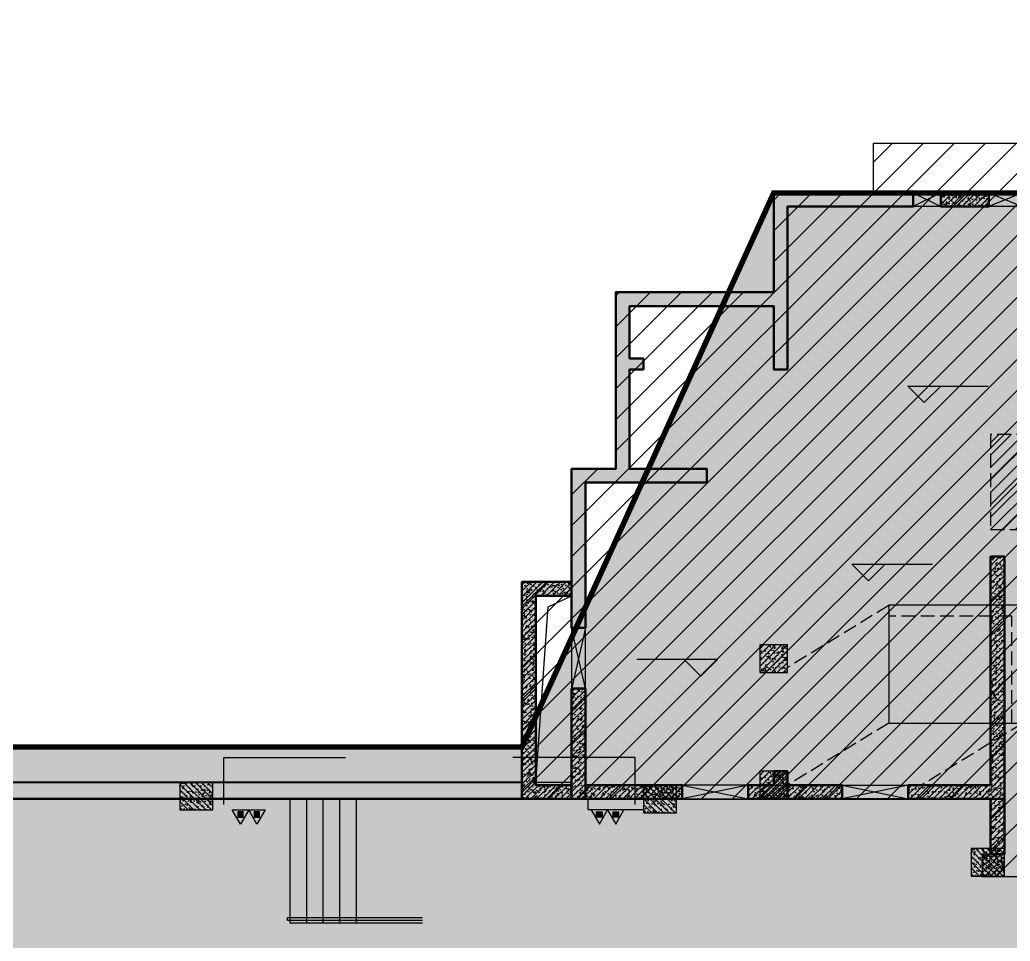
# Model space of a CAD drawing. Extents: x -1338203 to 1886333, y -530034 to 1031844.
# Drawn here: x 737259 to 755202, y 118772 to 135464 of the extents above; entities that cross this region are included whole.
import ezdxf

# ---------------------------------------------------------------- set-up
doc = ezdxf.new("R2010")
doc.units = 0
doc.header["$LTSCALE"] = 1000
doc.header["$MEASUREMENT"] = 0
doc.linetypes.add('A-07-平面B1$0$DASH', pattern=[0.35, 0.25, -0.1])
for name, color, linetype in [('A-001-平面参照B1$0$A-001-平面参照B1$0$0A-E-STRS-RAIL', 163, 'Continuous'), ('A-001-平面参照B1$0$AUDIT_D_220531184525-2', 40, 'Continuous'), ('A-001-车库楼板开洞B1$0$0A-O-HOLE', 52, 'Continuous'), ('A-07-平面B1$0$0A-A-SYMB-ELEV', 150, 'Continuous'), ('A-07-平面B1$0$0A-ELEV-PATT', 8, 'Continuous'), ('A-07-平面B1$0$0A-O-HOLE', 52, 'Continuous'), ('S-07-墙柱B1_1$0$0S-CC-LINE', 52, 'Continuous'), ('S-07-墙柱B1_1$0$0S-CW-HATCH', 251, 'Continuous'), ('S-07-墙柱B1_1$0$0S-CW-HATCH-UP', 251, 'Continuous'), ('S-07-墙柱B1_1$0$0S-S-HOLE', 55, 'Continuous'), ('S001地下一墙柱$0$0S-CW-HATCH', 251, 'Continuous'), ('S001地下一墙柱$0$0S-CW-HATCH-UP', 251, 'Continuous'), ('S001地下一墙柱$0$S001地下一墙柱$0$0S-CC-LINE', 52, 'Continuous'), ('S001地下一墙柱$0$S001地下一墙柱$0$0S-CW-HATCH', 251, 'Continuous'), ('S001地下一墙柱$0$S001地下一墙柱$0$0S-CW-HATCH-UP', 251, 'Continuous'), ('负一层消火栓$0$0P-ACC-FH', 7, 'Continuous'), ('负一层消火栓$0$0P-DIM-FH', 3, 'Continuous'), ('负一层消火栓$0$0P-EQUIP-FH', 7, 'Continuous')]:
    doc.layers.add(name, color=color, linetype=linetype)
doc.layers.add('p-a-wall', color=7, linetype='Continuous', lineweight=50)
doc.layers.add('S-07-墙柱B1_1$0$0S-CW-LINE', color=7, linetype='Continuous', lineweight=50)
doc.layers.add('p-h-walkable', color=7, linetype='Continuous', lineweight=70, true_color=0xf0f0f0)
pattern_1 = [(45, (758006.6, 123639.074), (-53.033, 53.033), []), (50, (758006.6, 123639.07), (215.178, -18.8256), [22.5, -247.5]), (355, (758006.6, 123639.07), (-41.6254, 225.6576), [18, -198]), (100.4514, (758024.53, 123637.5), (173.553, 206.832), [19.122, -210.3426]), (46.1842, (758006.6, 123699.07), (320.172, -49.656), [33.75, -371.25]), (96.6356, (758033.28, 123694.94), (280.399, 292.235), [28.683, -315.514]), (351.184, (758006.6, 123699.07), (280.399, 292.236), [27, -297]), (21, (758036.6, 123684.07), (179.072, -120.7857), [22.5, -247.5]), (326, (758036.6, 123684.07), (72.9946, 217.545), [18, -198]), (71.4514, (758051.52, 123674), (252.067, 96.759), [19.122, -210.3426]), (37.5, (758006.6, 123639.07), (3.64796, 99.86816), [0, -195.6, 0, -201, 0, -198.75]), (7.5, (758006.6, 123639.07), (78.9209, 118.3235), [0, -114.6, 0, -191.1, 0, -75.75]), (327.5, (757939.7, 123639.07), (160.1467, -6.7665), [0, -75, 0, -234, 0, -310.5]), (317.5, (757909.7, 123639.07), (174.9559, 30.0315), [0, -97.5, 0, -155.4, 0, -220.5])]
pattern_2 = [(45, (758006.6, 123639.074), (-53.033, 53.033), []), (50, (758006.6, 123639.07), (215.178, -18.8256), [22.5, -247.5]), (355, (758006.6, 123639.07), (-41.6254, 225.6576), [18, -198]), (100.4514, (758024.53, 123637.5), (173.553, 206.832), [19.122, -210.3426]), (46.1842, (758006.6, 123699.07), (320.172, -49.656), [33.75, -371.25]), (96.6356, (758033.28, 123694.94), (280.399, 292.235), [28.683, -315.514]), (351.1842, (758006.6, 123699.07), (280.399, 292.236), [27, -297]), (21, (758036.6, 123684.07), (179.072, -120.7857), [22.5, -247.5]), (326, (758036.6, 123684.07), (72.9946, 217.545), [18, -198]), (71.4514, (758051.52, 123674), (252.0668, 96.759), [19.122, -210.3426]), (37.5, (758006.6, 123639.07), (3.64796, 99.86816), [0, -195.6, 0, -201, 0, -198.75]), (7.5, (758006.6, 123639.07), (78.9209, 118.3235), [0, -114.6, 0, -191.1, 0, -75.75]), (327.5, (757939.7, 123639.07), (160.14673, -6.76646), [0, -75, 0, -234, 0, -310.5]), (317.5, (757909.7, 123639.07), (174.9559, 30.0315), [0, -97.5, 0, -155.4, 0, -220.5])]

# ---------------------------------------------------------------- blocks, each defined once
blk = doc.blocks.new('A-001-平面参照B1')
at = {"layer": 'A-001-平面参照B1$0$A-001-平面参照B1$0$0A-E-STRS-RAIL'}
blk.add_lwpolyline([(-21809, -187741), (-24259, -187741), (-24259, -187691), (-21809, -187691)], dxfattribs=at)
at = {"layer": 'A-001-平面参照B1$0$AUDIT_D_220531184525-2'}
for p, q in [((-23009, -187791), (-23009, -185540)), ((-21809, -187791), (-24209, -187791))]:
    blk.add_line(p, q, dxfattribs=at)
for points in [[(-24209, -187791), (-24209, -185540)], [(-23909, -187791), (-23909, -185540)], [(-23609, -187791), (-23609, -185540)], [(-23309, -187791), (-23309, -185540)], [(-23009, -187791), (-23009, -185540)]]:
    blk.add_lwpolyline(points, dxfattribs=at)
blk = doc.blocks.new('负一层消火栓$0$$TwtSys$00000546')
h = blk.add_hatch()
h.set_pattern_fill('ANSI31', color=256, scale=200, style=0)
h.set_pattern_definition([(45, (-38543.802, -6670.83), (-17.67767, 17.67767), [])])
h.paths.add_polyline_path([(-65, 174), (65, 174), (65, 44), (-65, 44)])
for points in [[(0, 344), (-198, 0), (198, 0)], [(-65, 174), (65, 174), (65, 44), (-65, 44)]]:
    blk.add_lwpolyline(points, close=True)
blk = doc.blocks.new('负一层消火栓')
at = {"layer": '负一层消火栓$0$0P-ACC-FH', "elevation": 0}
blk.add_lwpolyline([(-18808, -185740), (-18808, -185540), (-17809, -185540), (-17809, -185740)], close=True, dxfattribs=at)
at = {"layer": '负一层消火栓$0$0P-DIM-FH'}
for p, q in [((-25409, -185640, 800), (-25409, -184790, 800)), ((-25409, -184790, 800), (-23206, -184790, 800)), ((-17958, -184790, 0), (-20173, -184790, 0)), ((-17958, -185640, 0), (-17958, -184790, 0))]:
    blk.add_line(p, q, dxfattribs=at)
at = {"layer": '负一层消火栓$0$0P-EQUIP-FH', "yscale": 0.75, "zscale": 0.75, "rotation": 180}
for p, xscale in [((-25108, -185740, 800), -0.75), ((-24810, -185740, 800), -0.75), ((-18607, -185740, 800), 0.75), ((-18310, -185740, 800), 0.75)]:
    blk.add_blockref('负一层消火栓$0$$TwtSys$00000546', p, dxfattribs=dict(at, xscale=xscale))
blk = doc.blocks.new('A-001-车库楼板开洞B1')
at = {"layer": 'A-001-车库楼板开洞B1$0$0A-O-HOLE'}
blk.add_lwpolyline([(-19759, -181860), (-19109, -181860), (-19109, -185240), (-19759, -185240)], close=True, dxfattribs=at)
blk.add_lwpolyline([(-19759, -185240), (-19536, -182057), (-19109, -181860)], dxfattribs=at)
blk = doc.blocks.new('A-07-平面B1')
at = {"layer": 'A-07-平面B1$0$0A-ELEV-PATT', "linetype": 'A-07-平面B1$0$DASH'}
h = blk.add_hatch(dxfattribs=at)
h.set_pattern_fill('ANSI31', color=256, scale=100)
h.set_pattern_definition([(45, (0, 0), (-112.253, 112.253), [])])
h.paths.add_polyline_path([(-3160, 2590), (-1060, 2590), (-1060, 2610), (1060, 2610), (1060, 2590), (3160, 2590), (3160, 4310), (-3160, 4310)])
at = {"layer": 'A-07-平面B1$0$0A-A-SYMB-ELEV'}
for p, q in [((-4362, 4889), (-4662, 5189)), ((-4662, 5189), (-3204, 5189)), ((-4362, 4889), (-4062, 5189)), ((-5372, 1663), (-5672, 1963)), ((-5672, 1963), (-4214, 1963)), ((-5372, 1663), (-5072, 1963)), ((-8110, 236), (-9568, 236)), ((-8410, -64), (-8710, 236)), ((-8410, -64), (-8110, 236))]:
    blk.add_line(p, q, dxfattribs=at)
at = {"layer": 'A-07-平面B1$0$0A-ELEV-PATT', "linetype": 'A-07-平面B1$0$DASH'}
blk.add_lwpolyline([(-3160, 2590), (-1060, 2590), (-1060, 2610), (1060, 2610), (1060, 2590), (3160, 2590), (3160, 4310), (-3160, 4310)], close=True, dxfattribs=at)
at = {"layer": 'A-07-平面B1$0$0A-ELEV-PATT', "linetype": 'A-07-平面B1$0$DASH', "flags": 128}
for points in [[(-5005, 1213), (-6840, 90)], [(-5005, -917), (-6840, -2040)], [(-2575, -917), (-4410, -2040)]]:
    blk.add_lwpolyline(points, dxfattribs=at)
at = {"layer": 'A-07-平面B1$0$0A-O-HOLE'}
blk.add_lwpolyline([(-2575, 1223), (-5005, 1223), (-5005, -917), (-2575, -917)], close=True, dxfattribs=at)
at = {"layer": 'A-07-平面B1$0$0A-O-HOLE', "linetype": 'A-07-平面B1$0$DASH'}
blk.add_lwpolyline([(-2775, 1023), (-5005, 1023), (-5005, -917), (-2775, -917)], close=True, dxfattribs=at)

msp = doc.modelspace()

# ---------------------------------------------------------------- hatches: boundary and pattern name
at = {"ltscale": 0.002}
h = msp.add_hatch(dxfattribs=at)
h.set_pattern_fill('ANSI31', color=8, scale=250)
h.set_pattern_definition([(45, (321361.53, 273451.68), (-280.633, 280.633), [])])
h.paths.add_polyline_path([(768656.6, 121345.6), (776146.6, 121345.6), (776146.6, 120345.6), (775996.6, 120345.6), (775996.6, 119945.6), (782616.6, 119945.6), (782616.6, 120345.6), (782466.6, 120345.6), (782466.6, 121345.6), (790056.6, 121345.6), (790056.6, 123225.6), (794426.6, 123225.6), (794426.6, 134575.6), (786146.6, 134575.6), (786146.6, 132325.6), (784596.5, 132325.6), (784596.5, 133225.6), (780466.6, 133225.6), (780466.6, 134795.6), (777346.6, 134795.6), (777346.6, 132325.6), (759966.6, 132325.6), (759966.6, 134795.6), (756846.6, 134795.6), (756846.6, 133225.6), (752716.7, 133225.6), (752716.7, 132325.6), (750916.6, 132325.6), (750916.6, 130525.6), (748056.6, 130525.6), (748056.6, 127325.6), (747256.6, 127325.6), (747256.6, 125275.6), (746356.6, 125275.6), (746356.6, 121345.6), (754846.6, 121345.6), (754846.6, 120345.6), (754696.6, 120345.6), (754696.6, 119945.6), (761316.6, 119945.6), (761316.6, 120345.6), (761166.6, 120345.6), (761166.6, 121345.6), (765006.6, 121345.6)])
at = {"layer": 'p-h-walkable', "ltscale": 0.002}
h = msp.add_hatch(color=256, dxfattribs=at)
h.dxf.hatch_style = 1
h.paths.add_polyline_path([(633826.6, 244460.7), (640276.6, 244575.6), (640576.6, 234544.8), (645576.7, 234544.6), (645576.7, 209278.9), (732355.9, 209029), (732355.1, 235229.9), (738506.7, 235229.9), (738506.6, 268838.9), (732734.3, 268838.9), (732734.3, 272898.9), (711963.1, 272898.9), (711963.1, 278984.7), (717256.7, 278984.7), (717256.7, 284049), (733571.6, 284135.6), (733996.6, 290449.1), (739216.6, 290449.1), (739766.6, 284299.1), (754626.6, 284299.1), (755296.6, 290449.1), (760516.6, 290449.1), (760816.6, 283049.1), (760816.3, 275879.2), (775122.6, 275879.2), (776006.6, 274138.9), (776006.6, 259429.1), (778716.6, 259429.1), (778716.6, 238849.1), (783416.6, 238849.1), (783416.6, 237229.1), (782066.6, 237229.1), (782066.6, 234429.1), (779546.6, 234429.1), (779546.6, 237129.1), (773916.6, 237129.1), (773916.6, 243229.1), (764306.6, 243225.6), (764306.6, 236639.1), (760766.6, 236639.1), (760766.6, 234429.1), (758246.6, 234429.1), (758246.6, 238649.1), (762116.6, 238649.1), (762116.6, 243225.6), (748656.6, 243225.6), (748756.3, 207529.1), (800106.6, 207528.9), (800206.7, 201639.7), (812908.2, 202239.1), (812576.6, 180449.3), (744206, 180449.3), (744206, 173439), (728556.7, 173439), (728556.6, 122289.1), (746356.6, 122289.1), (750916.6, 132325.6), (842896.6, 132325.6), (843211.6, 121345.6), (839116.6, 121345.6), (839116.6, 93449.1), (864906.6, 93449.1), (864906.6, 79694), (875856.6, 74929.1), (875856.6, 65749.1), (834560.6, 65749.1), (839142.9, 28436.3), (869465.5, 32160.2), (871163.4, 18334), (873704.3, 18646.1), (877328.9, 5540.2), (761876.2, -8638.5), (761133.2, 2082.3), (764950.9, 5291.5), (763253.1, 19116.3), (799242.7, 23536.1), (793807.6, 65749.1), (750756.6, 65749.1), (751556.6, 81645.6), (636016.6, 81645.6), (636016.6, 96345.6), (629416.6, 96345.6), (629416.6, 118203.2), (622306.6, 118203.2), (622286.6, 139083.2), (644406.6, 137003.2), (644406.6, 129968.2), (656656.6, 129968.2), (656406.6, 138083.2), (712156.6, 138083.2), (711856.6, 184449.1), (581811.6, 184349.1), (581826.6, 197199.1), (585876.6, 197449.1), (585976.6, 209279), (629226.6, 209578.9), (628926.8, 236145.4), (633826.6, 236145.6)])
at = {"layer": 'S-07-墙柱B1_1$0$0S-CW-HATCH'}
h = msp.add_hatch(color=256, dxfattribs=at)
h.dxf.hatch_style = 1
h.paths.add_polyline_path([(747256.6, 124449.1), (747256.6, 127329.1), (748056.6, 127329.1), (748056.6, 130529.1), (750916.6, 130529.1), (750916.6, 132329.1), (753446.4, 132329.1), (753446.4, 132079.1), (751166.6, 132079.1), (751166.6, 129129.1), (750916.6, 129129.1), (750916.6, 130279.1), (748306.6, 130279.1), (748306.6, 129329.1), (748556.6, 129329.1), (748556.6, 129129.1), (748306.6, 129129.1), (748306.6, 127329.1), (749706.6, 127329.1), (749706.6, 127079.1), (747506.6, 127079.1), (747506.6, 124449.1)])
h = msp.add_hatch(color=256, dxfattribs=at)
h.dxf.hatch_style = 1
h.paths.add_polyline_path([(753946.4, 132329.1), (754816.6, 132329.1), (754816.6, 132079.1), (753946.4, 132079.1)])
h = msp.add_hatch(color=256, dxfattribs=at)
h.dxf.hatch_style = 1
h.paths.add_polyline_path([(754846.6, 121599.1), (753356.3, 121599.1), (753356.3, 121349.1), (755096.6, 121349.1), (755096.6, 125739.1), (754846.6, 125739.1)])
h = msp.add_hatch(color=256, dxfattribs=at)
h.dxf.hatch_style = 1
h.paths.add_polyline_path([(747256.6, 121349.1), (747256.6, 121599.1), (746606.6, 121599.1), (746606.6, 125029.1), (747256.6, 125029.1), (747256.6, 125279.1), (746356.6, 125279.1), (746356.6, 121349.1)])
h = msp.add_hatch(color=256, dxfattribs=at)
h.dxf.hatch_style = 1
h.paths.add_polyline_path([(751166.6, 124139.1), (750666.6, 124139.1), (750666.6, 123639.1), (751166.6, 123639.1)])
h = msp.add_hatch(color=256, dxfattribs=at)
h.dxf.hatch_style = 1
h.paths.add_polyline_path([(747506.7, 123349.1), (747256.6, 123349.1), (747256.6, 121349.1), (747506.7, 121349.1)])
h = msp.add_hatch(color=256, dxfattribs=at)
h.dxf.hatch_style = 1
h.paths.add_polyline_path([(750916.6, 121599.1), (750456.6, 121599.1), (750456.6, 121349.1), (751166.6, 121349.1), (751166.6, 121849.1), (750916.6, 121849.1)])
h = msp.add_hatch(color=256, dxfattribs=at)
h.dxf.hatch_style = 1
h.paths.add_polyline_path([(751166.6, 121849.1), (750666.6, 121849.1), (750666.6, 121349.1), (751166.6, 121349.1)])
h = msp.add_hatch(color=256, dxfattribs=at)
h.dxf.hatch_style = 1
h.paths.add_polyline_path([(749256.6, 121599), (747506.7, 121599), (747506.7, 121349.1), (749256.6, 121349.1)])
h = msp.add_hatch(color=256, dxfattribs=at)
h.dxf.hatch_style = 1
h.paths.add_polyline_path([(752156.4, 121599.1), (751166.6, 121599.1), (751166.6, 121349.1), (752156.4, 121349.1)])
h = msp.add_hatch(color=256, dxfattribs=at)
h.dxf.hatch_style = 1
h.paths.add_polyline_path([(755096.6, 121349.1), (754846.6, 121349.1), (754846.6, 120349.1), (755096.6, 120349.1)])
h = msp.add_hatch(color=256, dxfattribs=at)
h.dxf.hatch_style = 1
h.paths.add_polyline_path([(755096.6, 120349.1), (754696.6, 120349.1), (754696.6, 119949.1), (755096.6, 119949.1)])
at = {"layer": 'S-07-墙柱B1_1$0$0S-CW-HATCH-UP'}
h = msp.add_hatch(dxfattribs=at)
h.set_pattern_fill('钢筋混凝土', color=256, scale=30)
h.set_pattern_definition([(45, (758006.6, 123639.074), (-53.033, 53.033), []), (50, (758006.6, 123639.07), (215.178, -18.8256), [22.5, -247.5]), (355, (758006.6, 123639.07), (-41.6254, 225.6576), [18, -198]), (100.4514, (758024.53, 123637.5), (173.5528, 206.832), [19.122, -210.3426]), (46.1842, (758006.6, 123699.07), (320.1723, -49.6557), [33.75, -371.25]), (96.6356, (758033.28, 123694.94), (280.399, 292.2354), [28.683, -315.514]), (351.1842, (758006.6, 123699.07), (280.3986, 292.2356), [27, -297]), (21, (758036.6, 123684.07), (179.0721, -120.7857), [22.5, -247.5]), (326, (758036.6, 123684.07), (72.9946, 217.545), [18, -198]), (71.4514, (758051.52, 123674), (252.0668, 96.759), [19.122, -210.3426]), (37.5, (758006.6, 123639.07), (3.64796, 99.86816), [0, -195.6, 0, -201, 0, -198.75]), (7.5, (758006.6, 123639.07), (78.9209, 118.3235), [0, -114.6, 0, -191.1, 0, -75.75]), (327.5, (757939.7, 123639.07), (160.14673, -6.76646), [0, -75, 0, -234, 0, -310.5]), (317.5, (757909.7, 123639.07), (174.9559, 30.0315), [0, -97.5, 0, -155.4, 0, -220.5])])
h.paths.add_polyline_path([(747256.6, 124449.1), (747256.6, 127329.1), (748056.6, 127329.1), (748056.6, 130529.1), (750916.6, 130529.1), (750916.6, 132329.1), (753446.4, 132329.1), (753446.4, 132079.1), (751166.6, 132079.1), (751166.6, 129129.1), (750916.6, 129129.1), (750916.6, 130279.1), (748306.6, 130279.1), (748306.6, 129329.1), (748556.6, 129329.1), (748556.6, 129129.1), (748306.6, 129129.1), (748306.6, 127329.1), (749706.6, 127329.1), (749706.6, 127079.1), (747506.6, 127079.1), (747506.6, 124449.1)])
h = msp.add_hatch(dxfattribs=at)
h.set_pattern_fill('钢筋混凝土', color=256, scale=30)
h.set_pattern_definition([(45, (-1835359.845, 874769.924), (-53.0330086, 53.0330086), []), (50, (-1835359.84, 874769.92), (215.178055, -18.82564), [22.5, -247.5]), (355, (-1835359.84, 874769.92), (-41.6254, 225.65764), [18, -198]), (100.4514, (-1835341.91, 874768.36), (173.552815, 206.831863), [19.122057, -210.342634]), (46.1842, (-1835359.84, 874829.92), (320.172315, -49.655704), [33.75, -371.25]), (96.6356, (-1835333.16, 874825.8), (280.39881, 292.23536), [28.683086, -315.5139]), (351.1842, (-1835359.84, 874829.92), (280.398584, 292.23558), [27, -297]), (21, (-1835329.84, 874814.92), (179.072116, -120.785667), [22.5, -247.5]), (326, (-1835329.84, 874814.92), (72.9946, 217.545014), [18, -198]), (71.4514, (-1835314.92, 874804.86), (252.066789, 96.759149), [19.122057, -210.342634]), (37.5, (-1835359.845, 874769.924), (3.6479566, 99.8681561), [0, -195.6, 0, -201, 0, -198.75]), (7.5, (-1835359.84, 874769.92), (78.9208612, 118.3235136), [0, -114.6, 0, -191.1, 0, -75.75]), (327.5, (-1835426.745, 874769.924), (160.1467309, -6.7664615), [0, -75, 0, -234, 0, -310.5]), (317.5, (-1835456.74, 874769.92), (174.955851, 30.031495), [0, -97.5, 0, -155.4, 0, -220.5])])
h.paths.add_polyline_path([(753946.4, 132329.1), (754816.6, 132329.1), (754816.6, 132079.1), (753946.4, 132079.1)])
h = msp.add_hatch(dxfattribs=at)
h.set_pattern_fill('钢筋混凝土', color=256, scale=30)
h.set_pattern_definition(pattern_1)
h.paths.add_polyline_path([(754846.6, 121599.1), (753356.3, 121599.1), (753356.3, 121349.1), (755096.6, 121349.1), (755096.6, 125739.1), (754846.6, 125739.1)])
h = msp.add_hatch(dxfattribs=at)
h.set_pattern_fill('钢筋混凝土', color=256, scale=30)
h.set_pattern_definition([(45, (709522.62, 123705.82), (-53.03301, 53.03301), []), (50, (709522.62, 123705.82), (215.17805, -18.8256), [22.5, -247.5]), (355, (709522.62, 123705.82), (-41.6254, 225.6576), [18, -198]), (100.4514, (709540.55, 123704.25), (173.5528, 206.8319), [19.122, -210.3426]), (46.1842, (709522.62, 123765.82), (320.1723, -49.6557), [33.75, -371.25]), (96.6356, (709549.3, 123761.68), (280.3988, 292.2354), [28.683, -315.514]), (351.1842, (709522.62, 123765.8), (280.3986, 292.2356), [27, -297]), (21, (709552.62, 123750.82), (179.0721, -120.7857), [22.5, -247.5]), (326, (709552.62, 123750.82), (72.9946, 217.545), [18, -198]), (71.4514, (709567.54, 123740.75), (252.0668, 96.7591), [19.122, -210.3426]), (37.5, (709522.62, 123705.82), (3.64796, 99.86816), [0, -195.6, 0, -201, 0, -198.75]), (7.5, (709522.62, 123705.82), (78.92086, 118.3235), [0, -114.6, 0, -191.1, 0, -75.75]), (327.5, (709455.72, 123705.82), (160.14673, -6.76646), [0, -75, 0, -234, 0, -310.5]), (317.5, (709425.72, 123705.82), (174.95585, 30.0315), [0, -97.5, 0, -155.4, 0, -220.5])])
h.paths.add_polyline_path([(747256.6, 121349.1), (747256.6, 121599.1), (746606.6, 121599.1), (746606.6, 125029.1), (747256.6, 125029.1), (747256.6, 125279.1), (746356.6, 125279.1), (746356.6, 121349.1)])
h = msp.add_hatch(dxfattribs=at)
h.set_pattern_fill('钢筋混凝土', color=256, scale=30)
h.set_pattern_definition([(45, (-1835359.845, 874769.924), (-53.0330086, 53.0330086), []), (50, (-1835359.84, 874769.92), (215.178055, -18.82564), [22.5, -247.5]), (355, (-1835359.84, 874769.92), (-41.6254, 225.65764), [18, -198]), (100.4514, (-1835341.91, 874768.36), (173.552815, 206.831863), [19.122057, -210.342634]), (46.1842, (-1835359.84, 874829.92), (320.172315, -49.655704), [33.75, -371.25]), (96.6356, (-1835333.16, 874825.8), (280.39881, 292.23536), [28.683086, -315.5139]), (351.1842, (-1835359.84, 874829.92), (280.398584, 292.23558), [27, -297]), (21, (-1835329.84, 874814.92), (179.072116, -120.785667), [22.5, -247.5]), (326, (-1835329.84, 874814.92), (72.9946, 217.545014), [18, -198]), (71.4514, (-1835314.92, 874804.86), (252.066789, 96.759149), [19.122057, -210.342634]), (37.5, (-1835359.845, 874769.924), (3.6479566, 99.8681561), [0, -195.6, 0, -201, 0, -198.75]), (7.5, (-1835359.84, 874769.92), (78.9208612, 118.3235136), [0, -114.6, 0, -191.1, 0, -75.75]), (327.5, (-1835426.745, 874769.924), (160.1467309, -6.7664615), [0, -75, 0, -234, 0, -310.5]), (317.5, (-1835456.74, 874769.92), (174.955851, 30.031495), [0, -97.5, 0, -155.4, 0, -220.5])])
h.paths.add_polyline_path([(751166.6, 124139.1), (750666.6, 124139.1), (750666.6, 123639.1), (751166.6, 123639.1)])
h = msp.add_hatch(dxfattribs=at)
h.set_pattern_fill('钢筋混凝土', color=256, scale=30)
h.set_pattern_definition(pattern_2)
h.paths.add_polyline_path([(747506.7, 123349.1), (747256.6, 123349.1), (747256.6, 121349.1), (747506.7, 121349.1)])
h = msp.add_hatch(dxfattribs=at)
h.set_pattern_fill('钢筋混凝土', color=256, scale=30)
h.set_pattern_definition(pattern_1)
h.paths.add_polyline_path([(750916.6, 121599.1), (750456.6, 121599.1), (750456.6, 121349.1), (751166.6, 121349.1), (751166.6, 121849.1), (750916.6, 121849.1)])
h = msp.add_hatch(dxfattribs=at)
h.set_pattern_fill('钢筋混凝土', color=256, scale=30)
h.set_pattern_definition([(45, (-1835359.845, 872479.924), (-53.0330086, 53.0330086), []), (50, (-1835359.84, 872479.92), (215.178055, -18.82564), [22.5, -247.5]), (355, (-1835359.84, 872479.92), (-41.6254, 225.65764), [18, -198]), (100.4514, (-1835341.91, 872478.36), (173.552815, 206.831863), [19.122057, -210.342634]), (46.1842, (-1835359.84, 872539.92), (320.172315, -49.655704), [33.75, -371.25]), (96.6356, (-1835333.16, 872535.8), (280.39881, 292.23536), [28.683086, -315.5139]), (351.1842, (-1835359.84, 872539.92), (280.398584, 292.23558), [27, -297]), (21, (-1835329.84, 872524.92), (179.072116, -120.785667), [22.5, -247.5]), (326, (-1835329.84, 872524.92), (72.9946, 217.545014), [18, -198]), (71.4514, (-1835314.92, 872514.86), (252.066789, 96.759149), [19.122057, -210.342634]), (37.5, (-1835359.845, 872479.924), (3.6479566, 99.8681561), [0, -195.6, 0, -201, 0, -198.75]), (7.5, (-1835359.84, 872479.92), (78.9208612, 118.3235136), [0, -114.6, 0, -191.1, 0, -75.75]), (327.5, (-1835426.745, 872479.924), (160.1467309, -6.7664615), [0, -75, 0, -234, 0, -310.5]), (317.5, (-1835456.74, 872479.92), (174.955851, 30.031495), [0, -97.5, 0, -155.4, 0, -220.5])])
h.paths.add_polyline_path([(751166.6, 121849.1), (750666.6, 121849.1), (750666.6, 121349.1), (751166.6, 121349.1)])
h = msp.add_hatch(dxfattribs=at)
h.set_pattern_fill('钢筋混凝土', color=256, scale=30)
h.set_pattern_definition(pattern_2)
h.paths.add_polyline_path([(749256.6, 121599), (747506.7, 121599), (747506.7, 121349.1), (749256.6, 121349.1)])
h = msp.add_hatch(dxfattribs=at)
h.set_pattern_fill('钢筋混凝土', color=256, scale=30)
h.set_pattern_definition(pattern_2)
h.paths.add_polyline_path([(752156.4, 121599.1), (751166.6, 121599.1), (751166.6, 121349.1), (752156.4, 121349.1)])
h = msp.add_hatch(dxfattribs=at)
h.set_pattern_fill('钢筋混凝土', color=256, scale=30)
h.set_pattern_definition(pattern_1)
h.paths.add_polyline_path([(755096.6, 121349.1), (754846.6, 121349.1), (754846.6, 120349.1), (755096.6, 120349.1)])
h = msp.add_hatch(dxfattribs=at)
h.set_pattern_fill('钢筋混凝土', color=256, scale=30)
h.set_pattern_definition(pattern_1)
h.paths.add_polyline_path([(755096.6, 120349.1), (754696.6, 120349.1), (754696.6, 119949.1), (755096.6, 119949.1)])
at = {"layer": 'S001地下一墙柱$0$0S-CW-HATCH', "ltscale": 0.002}
h = msp.add_hatch(color=256, dxfattribs=at)
h.dxf.hatch_style = 1
h.paths.add_polyline_path([(746356.6, 121349.1), (746356.6, 121649.1), (728556.6, 121649.9), (728556.6, 121789), (728256.6, 121789.1), (728256.6, 121349.9), (746356.6, 121349.1)])
at = {"layer": 'S001地下一墙柱$0$0S-CW-HATCH-UP', "ltscale": 0.002}
h = msp.add_hatch(dxfattribs=at)
h.set_pattern_fill('钢筋混凝土', color=256, scale=30)
h.set_pattern_definition([(45, (-0.0001, 0.0004), (-53.0330086, 53.0330086), []), (50, (-0.0001, 0.0004), (215.178055, -18.82564), [22.5, -247.5]), (355, (-0.0001, 0.0004), (-41.6254, 225.65764), [18, -198]), (100.4514, (17.93, -1.57), (173.552815, 206.83186), [19.12206, -210.342634]), (46.1842, (-0.0001, 60), (320.17231, -49.6557), [33.75, -371.25]), (96.6356, (26.68, 55.86), (280.39881, 292.23536), [28.68309, -315.5139]), (351.1842, (-0.0001, 60), (280.39858, 292.23558), [27, -297]), (21, (30, 45), (179.072116, -120.785667), [22.5, -247.5]), (326, (30, 45), (72.9946, 217.545014), [18, -198]), (71.4514, (44.92, 34.93), (252.06679, 96.75915), [19.12206, -210.342634]), (37.5, (-0.0001, 0.0004), (3.6479566, 99.868156), [0, -195.6, 0, -201, 0, -198.75]), (7.5, (-0.0001, 0.0004), (78.920861, 118.323514), [0, -114.6, 0, -191.1, 0, -75.75]), (327.5, (-66.9, 0.0004), (160.146731, -6.7664615), [0, -75, 0, -234, 0, -310.5]), (317.5, (-96.9, 0.0004), (174.95585, 30.031495), [0, -97.5, 0, -155.4, 0, -220.5])])
h.paths.add_polyline_path([(746356.6, 121349.1), (746356.6, 121649.1), (728556.6, 121649.9), (728556.6, 121789), (728256.6, 121789.1), (728256.6, 121349.9), (746356.6, 121349.1)])
at = {"layer": 'S001地下一墙柱$0$S001地下一墙柱$0$0S-CW-HATCH'}
h = msp.add_hatch(color=256, dxfattribs=at)
h.dxf.hatch_style = 1
h.paths.add_polyline_path([(740756.6, 121149.1), (740756.6, 121649.1), (740156.6, 121649.1), (740156.6, 121149.1)])
h = msp.add_hatch(color=256, dxfattribs=at)
h.dxf.hatch_style = 1
h.paths.add_polyline_path([(749156.6, 121099.1), (749156.6, 121599.1), (748556.6, 121599.1), (748556.6, 121099.1)])
h = msp.add_hatch(color=256, dxfattribs=at)
h.dxf.hatch_style = 1
h.paths.add_polyline_path([(755096.6, 119949.1), (755096.6, 120449.1), (754496.6, 120449.1), (754496.6, 119949.1)])
at = {"layer": 'S001地下一墙柱$0$S001地下一墙柱$0$0S-CW-HATCH-UP'}
h = msp.add_hatch(dxfattribs=at)
h.set_pattern_fill('钢筋混凝土', color=256, scale=30, angle=-90)
h.set_pattern_definition([(315, (749708.33, 88838.34), (53.03301, 53.03301), []), (320, (749708.33, 88838.34), (-18.8256, -215.1781), [22.5, -247.5]), (265, (749708.33, 88838.34), (225.6576, 41.6254), [18, -198]), (10.4514, (749706.76, 88820.4), (206.8319, -173.5528), [19.122, -210.3426]), (316.1842, (749768.33, 88838.34), (-49.6557, -320.1723), [33.75, -371.25]), (6.6356, (749764.2, 88811.66), (292.2354, -280.3988), [28.683, -315.514]), (261.1842, (749768.33, 88838.34), (292.2356, -280.3986), [27, -297]), (291, (749753.33, 88808.34), (-120.7857, -179.0721), [22.5, -247.5]), (236, (749753.33, 88808.34), (217.545, -72.9946), [18, -198]), (341.4514, (749743.27, 88793.42), (96.7591, -252.0668), [19.122, -210.3426]), (307.5, (749708.33, 88838.34), (99.86816, -3.64796), [0, -195.6, 0, -201, 0, -198.75]), (277.5, (749708.33, 88838.34), (118.3235, -78.92086), [0, -114.6, 0, -191.1, 0, -75.75]), (237.5, (749708.33, 88905.24), (-6.76646, -160.14673), [0, -75, 0, -234, 0, -310.5]), (227.5, (749708.33, 88935.24), (30.0315, -174.95585), [0, -97.5, 0, -155.4, 0, -220.5])])
h.paths.add_polyline_path([(740756.6, 121149.1), (740756.6, 121649.1), (740156.6, 121649.1), (740156.6, 121149.1)])
h = msp.add_hatch(dxfattribs=at)
h.set_pattern_fill('钢筋混凝土', color=256, scale=30, angle=-90)
h.set_pattern_definition([(315, (758108.33, 88788.34), (53.03301, 53.03301), []), (320, (758108.33, 88788.34), (-18.8256, -215.1781), [22.5, -247.5]), (265, (758108.33, 88788.34), (225.6576, 41.6254), [18, -198]), (10.4514, (758106.76, 88770.4), (206.8319, -173.5528), [19.122, -210.3426]), (316.1842, (758168.33, 88788.34), (-49.6557, -320.1723), [33.75, -371.25]), (6.6356, (758164.2, 88761.66), (292.2354, -280.3988), [28.683, -315.514]), (261.1842, (758168.33, 88788.34), (292.2356, -280.3986), [27, -297]), (291, (758153.33, 88758.34), (-120.7857, -179.0721), [22.5, -247.5]), (236, (758153.33, 88758.34), (217.545, -72.9946), [18, -198]), (341.4514, (758143.27, 88743.42), (96.7591, -252.0668), [19.122, -210.3426]), (307.5, (758108.33, 88788.34), (99.86816, -3.64796), [0, -195.6, 0, -201, 0, -198.75]), (277.5, (758108.33, 88788.34), (118.3235, -78.92086), [0, -114.6, 0, -191.1, 0, -75.75]), (237.5, (758108.33, 88855.24), (-6.76646, -160.14673), [0, -75, 0, -234, 0, -310.5]), (227.5, (758108.33, 88885.24), (30.0315, -174.95585), [0, -97.5, 0, -155.4, 0, -220.5])])
h.paths.add_polyline_path([(749156.6, 121099.1), (749156.6, 121599.1), (748556.6, 121599.1), (748556.6, 121099.1)])
h = msp.add_hatch(dxfattribs=at)
h.set_pattern_fill('钢筋混凝土', color=256, scale=30, angle=-90)
h.set_pattern_definition([(315, (764048.326, 87638.34), (53.03301, 53.03301), []), (320, (764048.33, 87638.34), (-18.8256, -215.1781), [22.5, -247.5]), (265, (764048.33, 87638.34), (225.6576, 41.6254), [18, -198]), (10.4514, (764046.76, 87620.4), (206.8319, -173.5528), [19.122, -210.3426]), (316.1842, (764108.33, 87638.34), (-49.6557, -320.1723), [33.75, -371.25]), (6.6356, (764104.2, 87611.66), (292.2354, -280.3988), [28.683, -315.514]), (261.1842, (764108.33, 87638.34), (292.2356, -280.3986), [27, -297]), (291, (764093.33, 87608.34), (-120.7857, -179.0721), [22.5, -247.5]), (236, (764093.33, 87608.34), (217.545, -72.9946), [18, -198]), (341.4514, (764083.26, 87593.42), (96.7591, -252.0668), [19.122, -210.3426]), (307.5, (764048.326, 87638.34), (99.86816, -3.64796), [0, -195.6, 0, -201, 0, -198.75]), (277.5, (764048.33, 87638.34), (118.3235, -78.92086), [0, -114.6, 0, -191.1, 0, -75.75]), (237.5, (764048.326, 87705.24), (-6.76646, -160.14673), [0, -75, 0, -234, 0, -310.5]), (227.5, (764048.33, 87735.24), (30.0315, -174.95585), [0, -97.5, 0, -155.4, 0, -220.5])])
h.paths.add_polyline_path([(755096.6, 119949.1), (755096.6, 120449.1), (754496.6, 120449.1), (754496.6, 119949.1)])

# ---------------------------------------------------------------- linework, layer by layer
at = {"color": 3, "flags": 128}
msp.add_lwpolyline([(756846.6, 133225.6), (752716.7, 133225.6), (752716.7, 132325.6), (750916.6, 132325.6), (750916.6, 130525.6), (748056.6, 130525.6), (748056.6, 127325.6), (747256.6, 127325.6), (747256.6, 125275.6), (746356.6, 125275.6), (746356.6, 121345.6), (754846.6, 121345.6), (754846.6, 120345.6), (754696.6, 120345.6), (754696.6, 119945.6), (761316.6, 119945.6)], dxfattribs=at)
at = {"layer": 'p-a-wall', "flags": 128}
msp.add_lwpolyline([(746356.6, 121349.1), (746356.6, 121649.1), (728556.6, 121649.9), (728556.6, 121789), (728256.6, 121789.1), (728256.6, 121349.9), (746356.6, 121349.1)], close=True, dxfattribs=at)
at = {"layer": 'p-h-walkable', "ltscale": 0.002, "const_width": 100}
msp.add_lwpolyline([(728556.7, 173439), (728556.6, 122289.1), (746356.6, 122289.1), (750916.6, 132325.6), (842896.6, 132325.6), (843211.6, 121345.6), (839116.6, 121345.6), (839116.6, 93449.1), (864906.6, 93449.1), (864906.6, 79694), (875856.6, 74929.1)], dxfattribs=at)
at = {"layer": 'S-07-墙柱B1_1$0$0S-CC-LINE'}
for points in [[(751166.6, 124139.1), (750666.6, 124139.1), (750666.6, 123639.1), (751166.6, 123639.1)], [(751166.6, 121849.1), (750666.6, 121849.1), (750666.6, 121349.1), (751166.6, 121349.1)], [(755096.6, 120349.1), (754696.6, 120349.1), (754696.6, 119949.1), (755096.6, 119949.1)]]:
    msp.add_lwpolyline(points, close=True, dxfattribs=at)
at = {"layer": 'S-07-墙柱B1_1$0$0S-CW-LINE', "flags": 128}
for points in [[(747256.6, 124449.1), (747256.6, 127329.1), (748056.6, 127329.1), (748056.6, 130529.1), (750916.6, 130529.1), (750916.6, 132329.1), (753446.4, 132329.1), (753446.4, 132079.1), (751166.6, 132079.1), (751166.6, 129129.1), (750916.6, 129129.1), (750916.6, 130279.1), (748306.6, 130279.1), (748306.6, 129329.1), (748556.6, 129329.1), (748556.6, 129129.1), (748306.6, 129129.1), (748306.6, 127329.1), (749706.6, 127329.1), (749706.6, 127079.1), (747506.6, 127079.1), (747506.6, 124449.1)], [(753946.4, 132329.1), (754816.6, 132329.1), (754816.6, 132079.1), (753946.4, 132079.1)]]:
    msp.add_lwpolyline(points, close=True, dxfattribs=at)
at = {"layer": 'S-07-墙柱B1_1$0$0S-CW-LINE'}
for points in [[(754846.6, 121599.1), (753356.3, 121599.1), (753356.3, 121349.1), (755096.6, 121349.1), (755096.6, 125739.1), (754846.6, 125739.1)], [(747256.6, 121349.1), (747256.6, 121599.1), (746606.6, 121599.1), (746606.6, 125029.1), (747256.6, 125029.1), (747256.6, 125279.1), (746356.6, 125279.1), (746356.6, 121349.1)], [(747506.7, 123349.1), (747256.6, 123349.1), (747256.6, 121349.1), (747506.7, 121349.1)], [(750916.6, 121599.1), (750456.6, 121599.1), (750456.6, 121349.1), (751166.6, 121349.1), (751166.6, 121849.1), (750916.6, 121849.1)], [(749256.6, 121599), (747506.7, 121599), (747506.7, 121349.1), (749256.6, 121349.1)], [(755096.6, 121349.1), (754846.6, 121349.1), (754846.6, 120349.1), (755096.6, 120349.1)]]:
    msp.add_lwpolyline(points, close=True, dxfattribs=at)
at = {"layer": 'S-07-墙柱B1_1$0$0S-CW-LINE', "elevation": 3000}
msp.add_lwpolyline([(752156.4, 121599.1), (751166.6, 121599.1), (751166.6, 121349.1), (752156.4, 121349.1)], close=True, dxfattribs=at)
at = {"layer": 'S-07-墙柱B1_1$0$0S-S-HOLE'}
for points in [[(753446.4, 132329.1), (753946.4, 132329.1), (753946.4, 132079.1), (753446.4, 132079.1)], [(754816.6, 132329.1), (755416.6, 132329.1), (755416.6, 132079.1), (754816.6, 132079.1)], [(747506.7, 124449.1), (747256.7, 124449.1), (747256.7, 123349.1), (747506.7, 123349.1)], [(750456.6, 121599), (749256.6, 121599), (749256.6, 121349.2), (750456.6, 121349.2)], [(752156.3, 121599.1), (753356.3, 121599.1), (753356.3, 121349.2), (752156.3, 121349.2)]]:
    msp.add_lwpolyline(points, close=True, dxfattribs=at)
for points in [[(753946.4, 132329.1), (753446.4, 132079.1)], [(753446.4, 132329.1), (753946.4, 132079.1)], [(755416.6, 132329.1), (754816.6, 132079.1)], [(754816.6, 132329.1), (755416.6, 132079.1)], [(747506.6, 124449.1), (747256.6, 123339.1)], [(747506.6, 123349.1), (747256.7, 124449.1)], [(750456.6, 121599), (749256.6, 121349.2)], [(749256.6, 121599), (750456.6, 121349.2)]]:
    msp.add_lwpolyline(points, dxfattribs=at)
at = {"layer": 'S-07-墙柱B1_1$0$0S-S-HOLE', "elevation": 3000}
for points in [[(752156.3, 121599.1), (753356.3, 121349.2)], [(753356.3, 121599), (752156.3, 121349.1)]]:
    msp.add_lwpolyline(points, dxfattribs=at)
at = {"layer": 'S001地下一墙柱$0$S001地下一墙柱$0$0S-CC-LINE'}
for points in [[(740756.6, 121149.1), (740756.6, 121649.1), (740156.6, 121649.1), (740156.6, 121149.1)], [(749156.6, 121099.1), (749156.6, 121599.1), (748556.6, 121599.1), (748556.6, 121099.1)], [(755096.6, 119949.1), (755096.6, 120449.1), (754496.6, 120449.1), (754496.6, 119949.1)]]:
    msp.add_lwpolyline(points, close=True, dxfattribs=at)

# ---------------------------------------------------------------- block references
msp.add_blockref('A-001-平面参照B1', (766365.4, 306889.1))
at = {"ltscale": 0.002}
for name, p in [('负一层消火栓', (766365.4, 306889.1)), ('A-001-车库楼板开洞B1', (766365.4, 306889.1)), ('A-07-平面B1', (758006.6, 123639.1))]:
    msp.add_blockref(name, p, dxfattribs=at)

doc.saveas('drawing.dxf')
